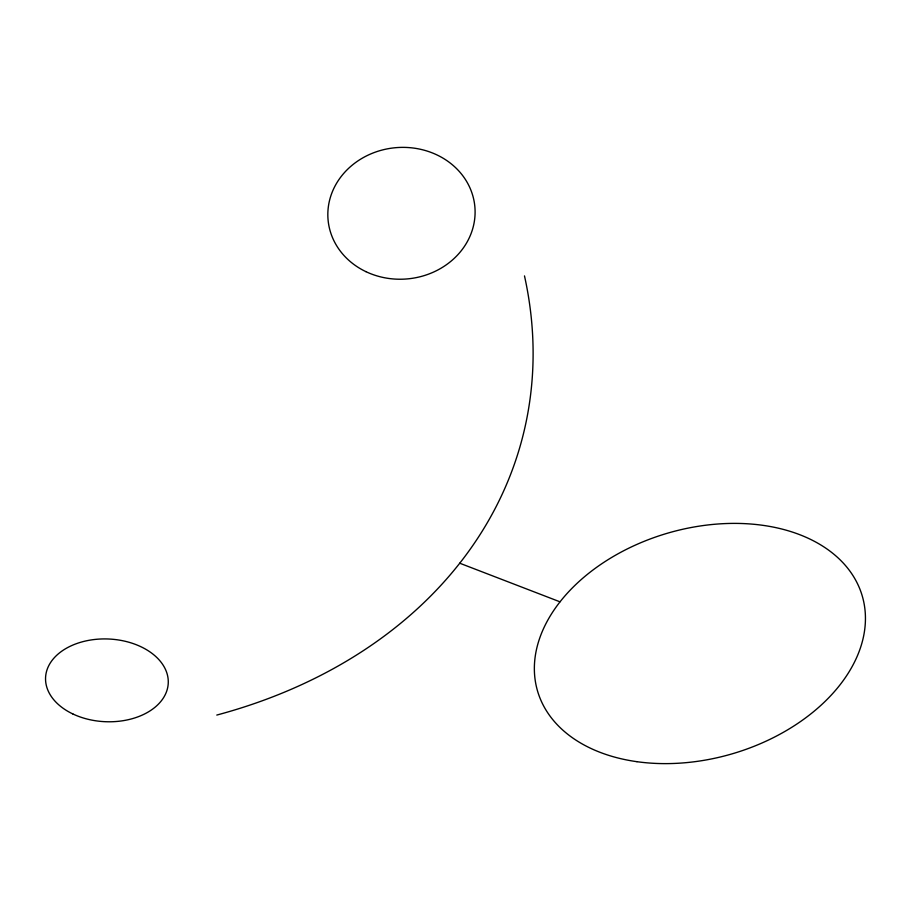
<?xml version="1.0" encoding="UTF-8"?>
<svg xmlns="http://www.w3.org/2000/svg" width="911" height="911" viewBox="0 0 911 911"><rect width="100%" height="100%" fill="white"/><g stroke="black" fill="none" stroke-linecap="round" stroke-linejoin="round"><path stroke-width="1.37" d="M459.748 563.214L559.946 601.807M524.485 275.896A553.171 428.011 14.6 0 1 216.784 715.067M636.937 761.687A169.184 114.968 -16.3 0 0 863.981 603.082A169.184 114.968 -16.3 0 0 598.755 565.811A169.184 114.968 -16.3 0 0 636.937 761.687M365.937 271.66A73.689 65.865 -5 0 0 475.086 210.68A73.689 65.865 -5 0 0 363.375 157.557A73.689 65.865 -5 0 0 365.937 271.66M72.869 713.962A61.401 41.382 2.6 0 0 168.148 684.548A61.401 41.382 2.6 0 0 79.712 642.562A61.401 41.382 2.6 0 0 72.869 713.962"/></g></svg>
